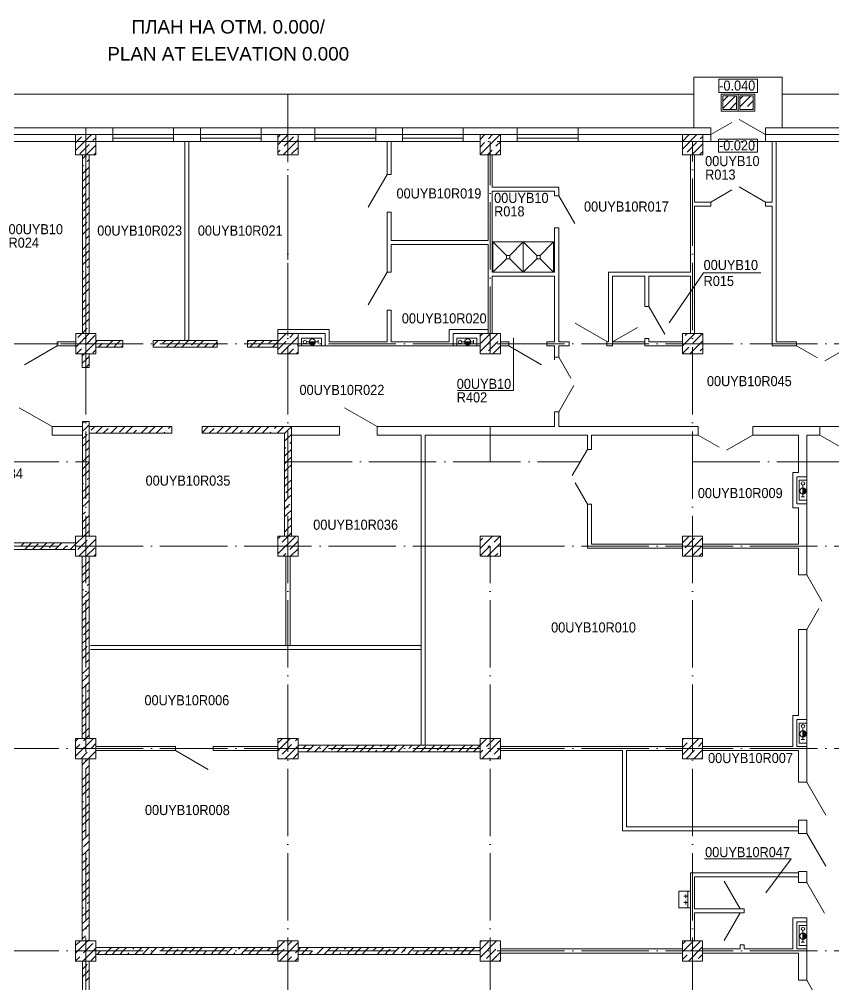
# Model space of a CAD drawing. Header units: millimetres. Extents: x 2259 to 76961, y 1004 to 49531.
# Drawn here: x 34089 to 58246, y 20102 to 48721 of the extents above; entities that cross this region are included whole.
import ezdxf
from ezdxf.enums import TextEntityAlignment as Align

# ---------------------------------------------------------------- set-up
doc = ezdxf.new("R2010")
doc.units = ezdxf.units.MM
doc.linetypes.add('OSEV', pattern=[25, 20, -2.5, 0, -2.5])
doc.layers.add('Подложки', color=252, linetype='Continuous', lineweight=5)
doc.styles.add('Arial 3', font='arial.ttf', dxfattribs={"height": 3})
doc.styles.add('ROOPPUR', font='arial.ttf', dxfattribs={"width": 0.7})

# ---------------------------------------------------------------- blocks, each defined once
blk = doc.blocks.new('ПЛАН НА ОТМ. 0.000')
at = {"layer": 'Подложки', "color": 253, "linetype": 'Continuous', "lineweight": 5}
for p, q in [((420.4, 379), (446.6, 379)), ((420.4, 364), (420.4, 379)), ((439.306, 378.397), (427.796, 378.397)), ((427.796, 378.397), (427.796, 374.504)), ((439.306, 374.504), (439.306, 378.397)), ((446.6, 379), (446.6, 364)), ((105.971, 373.971), (420.4, 373.971)), ((300, 353.873), (300, 373.971)), ((427.796, 374.504), (439.306, 374.504)), ((428.5, 374), (428.5, 369)), ((438.5, 374), (428.5, 374)), ((429, 369.715), (432.785, 373.5)), ((429, 371.96), (430.54, 373.5)), ((429, 373.5), (429, 369.5)), ((433, 373.5), (429, 373.5)), ((433, 369.5), (433, 373.5)), ((433.5, 369), (433.5, 374)), ((434, 370.225), (437.275, 373.5)), ((434, 373.5), (434, 369.5)), ((438, 373.5), (434, 373.5)), ((434.096, 372.565), (435.03, 373.5)), ((438, 369.5), (438, 373.5)), ((438.5, 369), (438.5, 374)), ((478.9, 374), (446.6, 374)), ((429, 369.5), (433, 369.5)), ((431.03, 369.5), (432.973, 371.443)), ((434, 369.5), (438, 369.5)), ((435.78, 369.759), (435.78, 369.759)), ((436.341, 370.32), (438, 371.979)), ((437.766, 369.5), (438, 369.734)), ((428.5, 369), (438.5, 369)), ((441.6, 362), (433.806, 366.5)), ((96, 364), (248, 364)), ((240, 287.523), (240, 364)), ((248, 364), (266, 364)), ((248, 360), (248, 364)), ((266, 364), (274, 364)), ((266, 360), (266, 364)), ((274, 364), (292, 364)), ((274, 360), (274, 364)), ((292, 364), (308, 364)), ((292, 360), (292, 364)), ((308, 364), (326.05, 364)), ((308, 360), (308, 364)), ((326.05, 364), (334, 364)), ((326.05, 360), (326.05, 364)), ((334, 364), (352, 364)), ((334, 360), (334, 364)), ((352, 364), (368, 364)), ((352, 360), (352, 364)), ((368, 364), (386.05, 364)), ((368, 360), (368, 364)), ((386.05, 364), (425.4, 364)), ((386.05, 360), (386.05, 364)), ((431.635, 365.6), (425.4, 362)), ((425.4, 360), (425.4, 364)), ((441.6, 360), (441.6, 364)), ((441.6, 364), (486, 364)), ((94, 362), (248, 362)), ((243.003, 362), (237.003, 362)), ((237.003, 362), (237.003, 356)), ((237.003, 361.813), (237.19, 362)), ((237.003, 357.323), (241.68, 362)), ((237.003, 359.568), (238.775, 361.34)), ((239.336, 361.901), (239.336, 361.901)), ((242.143, 360.217), (243.003, 361.078)), ((243.003, 356), (243.003, 362)), ((248, 362), (266, 362)), ((248, 361), (266, 361)), ((266, 362), (274, 362)), ((274, 362), (292, 362)), ((274, 361), (292, 361)), ((292, 362), (308, 362)), ((303.003, 362), (297.003, 362)), ((297.003, 362), (297.003, 356)), ((297.003, 358.951), (300.052, 362)), ((297.003, 361.196), (297.807, 362)), ((298.831, 358.534), (301.637, 361.34)), ((302.198, 361.901), (302.198, 361.901)), ((303.003, 356), (303.003, 362)), ((308, 362), (326.05, 362)), ((308, 361), (326.05, 361)), ((326.05, 362), (334, 362)), ((334, 362), (352, 362)), ((334, 361), (352, 361)), ((352, 362), (368, 362)), ((363.003, 362), (357.003, 362)), ((357.003, 362), (357.003, 356)), ((357.003, 360.58), (358.424, 362)), ((357.003, 356.09), (362.914, 362)), ((359.447, 360.779), (360.669, 362)), ((363.003, 356), (363.003, 362)), ((368, 362), (386.05, 362)), ((368, 361), (386.05, 361)), ((386.05, 362), (425.4, 362)), ((423.003, 362), (417.003, 362)), ((417.003, 362), (417.003, 356)), ((417.003, 357.718), (421.285, 362)), ((417.003, 359.963), (418.942, 361.901)), ((422.309, 360.779), (423.003, 361.473)), ((423.003, 356), (423.003, 362)), ((439.255, 360.667), (427.745, 360.667)), ((427.745, 360.667), (427.745, 356.774)), ((439.255, 356.774), (439.255, 360.667)), ((441.6, 362), (486, 362)), ((210.094, 360), (237.003, 360)), ((238.214, 356.289), (241.02, 359.095)), ((240.17, 356), (243.003, 358.833)), ((241.581, 359.656), (241.581, 359.656)), ((243.003, 360), (248, 360)), ((248, 360), (266, 360)), ((266, 360), (274, 360)), ((269.4, 301), (269.4, 360)), ((270.6, 301), (270.6, 360)), ((274, 360), (292, 360)), ((292, 360), (297.003, 360)), ((292, 360), (297.003, 360)), ((298.269, 357.972), (298.269, 357.972)), ((298.542, 356), (303.003, 360.461)), ((301.076, 356.289), (303.003, 358.216)), ((303.003, 360), (308, 360)), ((303.003, 360), (308, 360)), ((308, 360), (326.05, 360)), ((326.05, 360), (334, 360)), ((329.4, 350.2), (329.4, 360)), ((330.6, 350.2), (330.6, 360)), ((334, 360), (352, 360)), ((352, 360), (357.003, 360)), ((357.003, 358.335), (358.325, 359.656)), ((358.886, 360.217), (358.886, 360.217)), ((361.131, 357.972), (361.131, 357.972)), ((361.692, 358.534), (363.003, 359.844)), ((363.003, 360), (368, 360)), ((368, 360), (386.05, 360)), ((386.05, 360), (417.003, 360)), ((400, 360), (394, 360)), ((418.38, 356.85), (421.187, 359.656)), ((419.775, 356), (423.003, 359.228)), ((421.748, 360.217), (421.748, 360.217)), ((425.4, 360), (423.003, 360)), ((477.003, 360), (441.6, 360)), ((443.6, 342), (443.6, 360)), ((444.8, 300.6), (444.8, 360)), ((237.003, 356), (243.003, 356)), ((239, 303), (239, 356)), ((239, 354.83), (240, 355.83)), ((240, 355.83), (240.17, 356)), ((241, 303), (241, 356)), ((242.415, 356), (243.003, 356.588)), ((297.003, 356.706), (297.708, 357.411)), ((297.003, 356), (303.003, 356)), ((357.003, 356), (363.003, 356)), ((359.159, 356), (360.57, 357.411)), ((359.4, 330.6), (359.4, 356)), ((360.6, 346.4), (360.6, 356)), ((361.404, 356), (363.003, 357.599)), ((417.003, 356), (423.003, 356)), ((417.819, 356.289), (417.819, 356.289)), ((419.4, 321.2), (419.4, 356)), ((420.6, 342), (420.6, 356)), ((422.021, 356), (423.003, 356.983)), ((427.745, 356.774), (439.255, 356.774)), ((239, 352.585), (239.336, 352.921)), ((239.898, 353.482), (239.898, 353.482)), ((240, 351.34), (241, 352.34)), ((240.459, 354.044), (241, 354.585)), ((239, 350.34), (240, 351.34)), ((240, 349.094), (241, 350.094)), ((300, 324.873), (300, 349.995)), ((329.4, 350.2), (323.8, 340.501)), ((330.6, 350.2), (329.4, 350.2)), ((239, 348.094), (240, 349.094)), ((239, 345.849), (240, 346.849)), ((240, 346.849), (241, 347.849)), ((380.3, 346.4), (360.6, 346.4)), ((380.3, 343.9), (380.3, 346.4)), ((441.6, 342), (433.806, 346.5)), ((239, 343.604), (239.898, 344.502)), ((240.459, 345.063), (240.459, 345.063)), ((360.6, 321.2), (360.6, 345.2)), ((379.1, 345.2), (360.6, 345.2)), ((379.1, 343.9), (379.1, 345.2)), ((379.1, 343.9), (380.3, 343.9)), ((380.3, 343.9), (385.05, 335.673)), ((431.635, 345.6), (425.4, 342)), ((239, 341.359), (240, 342.359)), ((240, 342.359), (241, 343.359)), ((240, 340.114), (241, 341.114)), ((425.4, 342), (420.6, 342)), ((420.6, 303), (420.6, 340.8)), ((425.4, 340.8), (420.6, 340.8)), ((425.4, 340.8), (425.4, 342)), ((443.6, 342), (441.6, 342)), ((441.6, 340.8), (441.6, 342)), ((443.6, 340.8), (441.6, 340.8)), ((443.6, 299.4), (443.6, 340.8)), ((239, 336.869), (240, 337.869)), ((239.336, 339.451), (240, 340.114)), ((240, 337.869), (241, 338.869)), ((329.4, 321.2), (329.4, 339)), ((330.6, 339), (329.4, 339)), ((330.6, 330.6), (330.6, 339)), ((239, 334.624), (240, 335.624)), ((240, 335.624), (240.459, 336.083)), ((239, 332.379), (240, 333.379)), ((240, 333.379), (241, 334.379)), ((240, 331.134), (241, 332.134)), ((379.1, 321.2), (379.1, 334.4)), ((379.1, 334.4), (380.3, 334.4)), ((380.3, 300.6), (380.3, 334.4)), ((239.336, 330.47), (239.336, 330.47)), ((239.898, 331.032), (240, 331.134)), ((240, 328.889), (241, 329.889)), ((330.6, 330.6), (359.4, 330.6)), ((330.6, 321.2), (330.6, 329.4)), ((330.6, 329.4), (359.4, 329.4)), ((359.4, 303), (359.4, 329.4)), ((360.8, 321.2), (360.8, 330.2)), ((364.8, 326.2), (360.8, 330.2)), ((360.8, 330.2), (378.8, 330.2)), ((360.8, 321.2), (360.8, 330.2)), ((365.8, 326.2), (369.8, 330.2)), ((369.8, 321.2), (369.8, 330.2)), ((369.8, 330.2), (373.8, 326.2)), ((378.8, 330.2), (374.8, 326.2)), ((378.8, 321.2), (378.8, 330.2)), ((378.8, 321.2), (378.8, 330.2)), ((239, 327.889), (240, 328.889)), ((239, 325.644), (240, 326.644)), ((240, 326.644), (241, 327.644)), ((239, 323.399), (240, 324.399)), ((240, 324.399), (241, 325.399)), ((360.8, 321.2), (364.8, 325.2)), ((364.8, 326.2), (365.8, 326.2)), ((364.8, 325.2), (364.8, 326.2)), ((365.8, 325.2), (364.8, 325.2)), ((365.8, 326.2), (365.8, 325.2)), ((369.8, 321.2), (365.8, 325.2)), ((373.8, 325.2), (369.8, 321.2)), ((373.8, 326.2), (374.8, 326.2)), ((373.8, 325.2), (373.8, 326.2)), ((374.8, 325.2), (373.8, 325.2)), ((374.8, 326.2), (374.8, 325.2)), ((374.8, 325.2), (378.8, 321.2)), ((239, 321.154), (239.336, 321.49)), ((239.898, 322.051), (239.898, 322.051)), ((240, 319.909), (241, 320.909)), ((240.459, 322.613), (241, 323.154)), ((300, 313.25), (300, 320.995)), ((329.4, 321.2), (323.8, 311.501)), ((330.6, 321.2), (329.4, 321.2)), ((360.6, 321.2), (379.1, 321.2)), ((395.1, 300.6), (395.1, 321.2)), ((395.1, 321.2), (419.4, 321.2)), ((413.114, 306.188), (423.281, 321.03)), ((423.281, 321.03), (440.253, 321.03)), ((239, 318.909), (240, 319.909)), ((240, 317.664), (241, 318.664)), ((360.6, 303), (360.6, 320)), ((360.6, 320), (379.1, 320)), ((379.1, 300.6), (379.1, 320)), ((396.3, 299.4), (396.3, 320)), ((396.3, 320), (405.8, 320)), ((405.8, 311.1), (405.8, 320)), ((405.8, 314.14), (405.8, 319)), ((405.8, 314.14), (405.8, 319)), ((407, 311.1), (407, 320)), ((407, 320), (419.4, 320)), ((419.4, 303), (419.4, 320)), ((419.4, 313.372), (419.4, 317.767)), ((239, 316.664), (240, 317.664)), ((239, 314.419), (240, 315.419)), ((240, 315.419), (241, 316.419)), ((239, 312.173), (239.898, 313.071)), ((240.459, 313.632), (240.459, 313.632)), ((239, 309.928), (240, 310.928)), ((240, 310.928), (241, 311.928)), ((240, 308.683), (241, 309.683)), ((329.4, 300.6), (329.4, 310)), ((330.6, 310), (329.4, 310)), ((330.6, 300.6), (330.6, 310)), ((405.8, 311.1), (407, 311.1)), ((407, 311.1), (411.75, 302.873)), ((239, 305.438), (240, 306.438)), ((239.336, 308.02), (240, 308.683)), ((240, 306.438), (241, 307.438)), ((239, 303.193), (240, 304.193)), ((240, 304.193), (240.459, 304.652)), ((296.992, 304.2), (312.192, 304.2)), ((296.992, 303), (296.992, 304.2)), ((300, 303.7), (300, 302.5)), ((312.192, 304.2), (312.192, 300.6)), ((347.837, 304.2), (347.837, 300.6)), ((359.4, 304.2), (347.837, 304.2)), ((394.749, 300.6), (385.223, 306.1)), ((403.661, 304.85), (396.3, 300.6)), ((231.5, 300.6), (237.021, 300.6)), ((231.5, 300.6), (231.5, 299.4)), ((243.021, 303), (237.021, 303)), ((237.021, 303), (237.021, 297)), ((237.021, 298.969), (241.052, 303)), ((237.091, 301.285), (237.091, 301.285)), ((237.653, 301.846), (238.807, 303)), ((239.898, 299.601), (242.704, 302.407)), ((243.021, 297), (243.021, 303)), ((243.021, 301), (251, 301)), ((243.021, 300.479), (243.542, 301)), ((245.51, 300.723), (245.51, 300.723)), ((247.032, 300), (248.032, 301)), ((249.277, 300), (250.277, 301)), ((251, 301), (251, 299)), ((260, 301), (279, 301)), ((260, 301), (260, 299)), ((260.503, 300), (261.503, 301)), ((262.91, 300.162), (263.748, 301)), ((264.993, 300), (265.993, 301)), ((267.238, 300), (267.961, 300.723)), ((269.483, 300), (270.483, 301)), ((271.728, 300), (272.728, 301)), ((273.973, 300), (274.973, 301)), ((276.941, 300.723), (276.941, 300.723)), ((278.463, 300), (279, 300.537)), ((279, 301), (279, 299)), ((288, 301), (296.992, 301)), ((288, 301), (288, 299)), ((288, 300.557), (288.443, 301)), ((289.688, 300), (290.688, 301)), ((291.933, 300), (292.933, 301)), ((294.341, 300.162), (295.178, 301)), ((296.424, 300), (296.992, 300.569)), ((310.992, 303), (296.992, 303)), ((302.992, 303), (296.992, 303)), ((296.992, 303), (296.992, 297)), ((296.992, 300.569), (299.424, 303)), ((296.992, 302.814), (297.147, 302.968)), ((296.992, 298.324), (299.392, 300.723)), ((297.914, 297), (302.992, 302.078)), ((299.953, 301.285), (299.953, 301.285)), ((300.514, 301.846), (301.669, 303)), ((302.989, 302.5), (302.989, 299.4)), ((302.992, 297), (302.992, 303)), ((304.042, 299.4), (304.042, 301.7)), ((304.042, 301.7), (309.942, 301.7)), ((305.488, 300.55), (308.942, 300.55)), ((308.942, 300.05), (308.942, 301.05)), ((309.942, 301.7), (309.942, 299.4)), ((310.992, 299.4), (310.992, 303)), ((310.992, 303), (310.992, 299.4)), ((312.192, 300.6), (329.4, 300.6)), ((330.6, 300.6), (347.837, 300.6)), ((357.04, 303), (349.037, 303)), ((349.037, 303), (349.037, 299.4)), ((350.09, 299.4), (350.09, 301.7)), ((350.09, 301.7), (355.99, 301.7)), ((351.536, 300.55), (354.99, 300.55)), ((354.99, 300.05), (354.99, 301.05)), ((355.99, 301.7), (355.99, 299.4)), ((363.04, 303), (357.04, 303)), ((357.04, 303), (357.04, 297)), ((357.04, 302.245), (357.795, 303)), ((357.04, 297.755), (362.285, 303)), ((357.202, 300.162), (360.009, 302.968)), ((359.447, 297.917), (362.254, 300.723)), ((362.815, 301.285), (362.815, 301.285)), ((363.04, 297), (363.04, 303)), ((363.04, 300.6), (365.6, 300.6)), ((365.54, 300.6), (365.54, 299.4)), ((366.878, 286.186), (366.878, 301.806)), ((376.74, 300.6), (376.74, 299.4)), ((376.8, 300.6), (379.1, 300.6)), ((380.3, 300.6), (383.4, 300.6)), ((383.4, 300.6), (383.4, 299.4)), ((394.6, 300.6), (395.1, 300.6)), ((394.6, 300.6), (394.6, 299.4)), ((405.8, 300.6), (396.3, 300.6)), ((396.3, 300.6), (396.3, 299.4)), ((405.8, 299.4), (405.8, 301.6)), ((405.8, 301.6), (407, 301.6)), ((407, 300.6), (407, 301.6)), ((407, 300.6), (417.003, 300.6)), ((423.003, 303), (417.003, 303)), ((417.003, 303), (417.003, 297)), ((417.003, 299.346), (420.657, 303)), ((417.258, 301.846), (417.258, 301.846)), ((417.819, 302.407), (418.412, 303)), ((419.147, 297), (423.003, 300.856)), ((420.064, 300.162), (422.87, 302.968)), ((423.003, 297), (423.003, 303)), ((444.8, 300.6), (450.82, 300.6)), ((450.82, 299.4), (450.82, 300.6)), ((231.5, 299.4), (221.801, 293.8)), ((231.5, 299.4), (237.021, 299.4)), ((240, 300), (232.5, 300)), ((237.297, 297), (238.775, 298.478)), ((239.336, 299.039), (239.336, 299.039)), ((239.542, 297), (243.021, 300.479)), ((242.143, 297.356), (243.021, 298.234)), ((243.021, 299), (251, 299)), ((243.788, 299.001), (244.787, 300)), ((244.787, 300), (244.949, 300.162)), ((246.033, 299.001), (247.032, 300)), ((248.317, 299.039), (249.277, 300)), ((250.524, 299.001), (251, 299.478)), ((260, 299.497), (260.503, 300)), ((260, 299), (279, 299)), ((261.749, 299.001), (261.787, 299.039)), ((262.348, 299.601), (262.348, 299.601)), ((263.994, 299.001), (264.993, 300)), ((266.239, 299.001), (267.238, 300)), ((268.484, 299.001), (269.483, 300)), ((270.767, 299.039), (270.767, 299.039)), ((271.329, 299.601), (271.728, 300)), ((272.974, 299.001), (273.973, 300)), ((275.219, 299.001), (276.218, 300)), ((276.218, 300), (276.38, 300.162)), ((277.464, 299.001), (278.463, 300)), ((288, 299), (296.992, 299)), ((288.69, 299.001), (289.688, 300)), ((290.935, 299.001), (291.933, 300)), ((293.18, 299.001), (293.218, 299.039)), ((293.779, 299.601), (293.779, 299.601)), ((295.425, 299.001), (296.424, 300)), ((300.159, 297), (301.637, 298.478)), ((302.198, 299.039), (302.198, 299.039)), ((302.759, 299.601), (302.992, 299.833)), ((304.042, 299.4), (302.992, 299.4)), ((309.942, 299.4), (304.042, 299.4)), ((310.992, 299.4), (309.942, 299.4)), ((310.992, 299.4), (349.037, 299.4)), ((350.09, 299.4), (349.04, 299.4)), ((355.99, 299.4), (350.09, 299.4)), ((357.04, 299.4), (355.99, 299.4)), ((360.775, 297), (363.04, 299.265)), ((363.04, 299.4), (365.6, 299.4)), ((375.241, 293.806), (365.552, 299.4)), ((376.8, 299.4), (379.1, 299.4)), ((379.1, 295.2), (379.1, 299.4)), ((379.1, 299.4), (379.1, 296)), ((380.3, 299.4), (383.4, 299.4)), ((380.3, 296), (380.3, 299.4)), ((394.6, 299.4), (396.3, 299.4)), ((405.8, 299.4), (417.003, 299.4)), ((417.003, 297.101), (418.942, 299.039)), ((419.503, 299.601), (419.503, 299.601)), ((422.309, 297.917), (423.003, 298.611)), ((443.6, 299.4), (450.82, 299.4)), ((457.055, 295.8), (450.82, 299.4)), ((467.02, 299.4), (459.225, 294.9)), ((237.021, 297), (243.021, 297)), ((238.994, 293), (238.994, 297)), ((238.994, 296.452), (239.542, 297)), ((238.994, 294.207), (239.994, 295.207)), ((239.994, 295.207), (240.994, 296.207)), ((240.994, 293), (240.994, 297)), ((296.992, 297), (302.992, 297)), ((302.404, 297), (302.992, 297.588)), ((357.04, 297), (363.04, 297)), ((358.886, 297.356), (358.886, 297.356)), ((363.021, 297), (363.04, 297.02)), ((379.1, 296), (380.3, 296)), ((383.9, 289.765), (380.3, 296)), ((417.003, 297), (423.003, 297)), ((421.748, 297.356), (421.748, 297.356)), ((238.994, 293), (240.994, 293)), ((240.032, 293), (240.994, 293.962)), ((350.324, 286.186), (366.878, 286.186)), ((380.3, 279.8), (384.8, 287.594)), ((230, 275.45), (220.301, 281.05)), ((326.5, 275.45), (316.801, 281.05)), ((379.1, 275.45), (379.1, 279.8)), ((379.1, 279.8), (380.3, 279.8)), ((379.1, 279.8), (379.1, 275.45)), ((380.3, 275.45), (380.3, 279.8)), ((230, 275.45), (239, 275.45)), ((230, 275.45), (230, 272.95)), ((238.994, 274.001), (239.994, 275.001)), ((239, 243), (239, 277)), ((239, 277), (241, 277)), ((239.336, 276.589), (239.748, 277)), ((239.994, 275.001), (240.994, 276.001)), ((240.994, 275.45), (265.499, 275.45)), ((241, 243), (241, 277)), ((241.581, 274.344), (242.688, 275.45)), ((242.952, 273.47), (244.933, 275.45)), ((245.197, 273.47), (246.633, 274.905)), ((247.442, 273.47), (249.423, 275.45)), ((250, 273.783), (251.668, 275.45)), ((251.933, 273.47), (253.913, 275.45)), ((255.613, 274.905), (255.613, 274.905)), ((256.423, 273.47), (258.403, 275.45)), ((258.668, 273.47), (260.648, 275.45)), ((260.913, 273.47), (262.893, 275.45)), ((264.593, 274.905), (265.138, 275.45)), ((265.499, 273.468), (265.499, 275.45)), ((274.499, 275.45), (274.499, 273.47)), ((274.499, 275.45), (300.994, 275.45)), ((274.499, 273.586), (276.364, 275.45)), ((276.628, 273.47), (278.064, 274.905)), ((278.873, 273.47), (280.854, 275.45)), ((281.431, 273.783), (283.099, 275.45)), ((283.363, 273.47), (285.344, 275.45)), ((287.044, 274.905), (287.044, 274.905)), ((287.854, 273.47), (289.834, 275.45)), ((290.099, 273.47), (292.079, 275.45)), ((292.344, 273.47), (294.324, 275.45)), ((296.024, 274.905), (296.569, 275.45)), ((296.834, 273.47), (298.814, 275.45)), ((300, 274.391), (300.994, 275.385)), ((300.994, 275.45), (315.3, 275.45)), ((300.994, 243), (300.994, 275.45)), ((315.3, 272.95), (315.3, 275.45)), ((326.5, 275.45), (379.1, 275.45)), ((326.5, 272.95), (326.5, 275.45)), ((380.3, 275.45), (421.7, 275.45)), ((421.7, 272.95), (421.7, 275.45)), ((437.9, 275.45), (479, 275.45)), ((437.9, 272.95), (437.9, 275.45)), ((457.8, 272.95), (457.8, 275.45)), ((230, 272.95), (239, 272.95)), ((238.994, 271.756), (239.994, 272.756)), ((239.994, 272.756), (240.459, 273.221)), ((240.994, 273.47), (265.499, 273.47)), ((241.02, 273.783), (241.02, 273.783)), ((254.178, 273.47), (255.052, 274.344)), ((263.158, 273.47), (263.471, 273.783)), ((264.032, 274.344), (264.032, 274.344)), ((265.403, 273.47), (265.499, 273.566)), ((274.499, 273.47), (298.994, 273.47)), ((285.609, 273.47), (286.483, 274.344)), ((294.589, 273.47), (294.902, 273.783)), ((295.463, 274.344), (295.463, 274.344)), ((298.994, 273.385), (300, 274.391)), ((298.994, 243), (298.994, 273.47)), ((298.994, 271.14), (300, 272.146)), ((300, 272.146), (300.994, 273.14)), ((300.994, 272.95), (315.3, 272.95)), ((326.5, 272.95), (339.5, 272.95)), ((339.5, 181), (339.5, 272.95)), ((340.7, 272.95), (388.8, 272.95)), ((340.7, 181), (340.7, 272.95)), ((388.8, 268.7), (388.8, 272.95)), ((390, 272.95), (421.7, 272.95)), ((390, 268.7), (390, 272.95)), ((421.7, 272.95), (427.935, 269.35)), ((437.9, 272.95), (430.106, 268.45)), ((437.9, 272.95), (451.4, 272.95)), ((451.4, 261.85), (451.4, 272.95)), ((453.9, 260.6), (453.9, 272.95)), ((453.9, 272.95), (457.8, 272.95)), ((457.8, 272.95), (465.594, 268.45)), ((238.994, 269.511), (239.994, 270.511)), ((239.994, 270.511), (240.994, 271.511)), ((239.994, 268.266), (240.994, 269.266)), ((298.994, 268.895), (299.392, 269.292)), ((299.953, 269.854), (299.953, 269.854)), ((300.514, 270.415), (300.994, 270.895)), ((239.336, 267.609), (239.336, 267.609)), ((239.898, 268.17), (239.994, 268.266)), ((239.994, 266.021), (240.994, 267.021)), ((298.994, 266.65), (300, 267.655)), ((300, 267.655), (300.994, 268.65)), ((300, 265.41), (300.994, 266.405)), ((388.8, 268.7), (384.3, 260.906)), ((390, 268.7), (388.8, 268.7)), ((238.994, 265.021), (239.994, 266.021)), ((238.994, 262.776), (239.994, 263.776)), ((239.994, 263.776), (240.994, 264.776)), ((298.994, 264.405), (300, 265.41)), ((300, 263.165), (300.994, 264.159)), ((238.994, 260.531), (239.994, 261.531)), ((239.994, 261.531), (240.994, 262.531)), ((298.994, 262.159), (300, 263.165)), ((298.994, 259.914), (299.953, 260.873)), ((300.514, 261.435), (300.514, 261.435)), ((449.7, 261.8), (451.4, 261.8)), ((449.7, 251.4), (449.7, 261.8)), ((450.9, 252.6), (450.9, 260.6)), ((450.9, 260.6), (453.9, 260.6)), ((453.9, 259.55), (453.9, 260.6)), ((238.994, 258.286), (239.336, 258.628)), ((239.898, 259.19), (239.898, 259.19)), ((239.994, 257.041), (240.994, 258.041)), ((240.459, 259.751), (240.994, 260.286)), ((298.994, 257.669), (300, 258.675)), ((300, 258.675), (300.994, 259.669)), ((385.2, 258.735), (388.8, 252.5)), ((453.9, 259.55), (451.6, 259.55)), ((451.6, 259.55), (451.6, 253.65)), ((452.75, 258.104), (452.75, 254.65)), ((453.9, 253.65), (453.9, 259.55)), ((238.994, 256.041), (239.994, 257.041)), ((238.994, 253.796), (239.994, 254.796)), ((239.994, 254.796), (240.994, 255.796)), ((299.392, 255.822), (300, 256.43)), ((300, 256.43), (300.994, 257.424)), ((300, 254.185), (300.994, 255.179)), ((238.994, 251.551), (239.994, 252.551)), ((239.994, 252.551), (240.994, 253.551)), ((298.994, 253.179), (300, 254.185)), ((298.994, 250.934), (300, 251.94)), ((300, 251.94), (300.514, 252.454)), ((388.8, 239.4), (388.8, 252.5)), ((390, 252.5), (388.8, 252.5)), ((390.003, 240.6), (390.003, 252.5)), ((453.9, 252.6), (450.9, 252.6)), ((451.6, 253.65), (453.9, 253.65)), ((453.25, 254.65), (452.25, 254.65)), ((453.9, 252.6), (453.9, 253.65)), ((453.9, 240.6), (453.9, 252.6)), ((238.994, 249.306), (239.898, 250.209)), ((239.994, 248.061), (240.994, 249.061)), ((240.459, 250.771), (240.459, 250.771)), ((298.994, 248.689), (300, 249.695)), ((300, 249.695), (300.994, 250.689)), ((449.7, 251.4), (451.4, 251.4)), ((451.4, 240.6), (451.4, 251.4)), ((238.994, 247.061), (239.994, 248.061)), ((239.994, 245.816), (240.994, 246.816)), ((299.392, 246.842), (299.392, 246.842)), ((299.953, 247.403), (300, 247.45)), ((300, 247.45), (300.994, 248.444)), ((300, 245.205), (300.994, 246.199)), ((239.336, 245.158), (239.994, 245.816)), ((239.424, 243), (239.994, 243.571)), ((239.994, 243.571), (240.994, 244.571)), ((298.994, 244.199), (300, 245.205)), ((300.04, 243), (300.994, 243.954)), ((183, 241), (237, 241)), ((220.815, 240.107), (221.708, 241)), ((222.953, 240), (223.953, 241)), ((225.198, 240), (225.866, 240.668)), ((227.443, 240), (228.443, 241)), ((229.688, 240), (230.688, 241)), ((231.933, 240), (232.933, 241)), ((234.846, 240.668), (234.846, 240.668)), ((236.424, 240), (237, 240.576)), ((243, 243), (237, 243)), ((237, 243), (237, 237)), ((237, 240.576), (239.424, 243)), ((237, 242.822), (237.178, 243)), ((237.653, 238.984), (240.459, 241.79)), ((237.914, 237), (243, 242.086)), ((241.02, 242.352), (241.02, 242.352)), ((241.581, 242.913), (241.669, 243)), ((243, 237), (243, 243)), ((303, 243), (297, 243)), ((297, 243), (297, 237)), ((297, 242.205), (297.795, 243)), ((297, 237.715), (302.285, 243)), ((297.708, 240.668), (297.708, 240.668)), ((298.269, 241.229), (300.04, 243)), ((300.514, 238.984), (303, 241.47)), ((303, 237), (303, 243)), ((363, 243), (357, 243)), ((357, 243), (357, 237)), ((357, 239.343), (360.657, 243)), ((357, 241.588), (357.764, 242.352)), ((358.325, 242.913), (358.325, 242.913)), ((359.147, 237), (363, 240.853)), ((360.57, 240.668), (360.57, 240.668)), ((361.131, 241.229), (362.902, 243)), ((363, 237), (363, 243)), ((390, 240.6), (417, 240.6)), ((423, 243), (417, 243)), ((417, 243), (417, 237)), ((417, 240.971), (419.029, 243)), ((417.519, 237), (423, 242.481)), ((417.819, 239.545), (420.625, 242.352)), ((421.187, 242.913), (421.187, 242.913)), ((423, 237), (423, 243)), ((423, 240.6), (450.9, 240.6)), ((450.9, 240.6), (451.4, 240.6)), ((453.9, 231.5), (453.9, 240.6)), ((183, 239), (237, 239)), ((221.953, 239), (222.953, 240)), ((224.198, 239), (225.198, 240)), ((226.443, 239), (227.443, 240)), ((229.234, 239.545), (229.688, 240)), ((230.933, 239), (231.933, 240)), ((233.178, 239), (234.178, 240)), ((234.178, 240), (234.285, 240.107)), ((235.424, 239), (236.424, 240)), ((237.091, 238.423), (237.091, 238.423)), ((240.159, 237), (242.704, 239.545)), ((242.404, 237), (243, 237.596)), ((297, 239.96), (297.147, 240.107)), ((298.53, 237), (299.392, 237.861)), ((299.953, 238.423), (299.953, 238.423)), ((300.775, 237), (303, 239.225)), ((339.5, 240), (339.5, 220)), ((357.202, 237.3), (360.009, 240.107)), ((361.392, 237), (362.254, 237.861)), ((362.815, 238.423), (362.815, 238.423)), ((388.8, 239.4), (417, 239.4)), ((417.258, 238.984), (417.258, 238.984)), ((420.064, 237.3), (422.87, 240.107)), ((422.009, 237), (423, 237.991)), ((423, 239.4), (451.4, 239.4)), ((451.4, 231.5), (451.4, 239.4)), ((237, 237), (243, 237)), ((238.994, 183), (238.994, 237)), ((239.336, 236.178), (239.336, 236.178)), ((239.898, 236.739), (240, 236.841)), ((240, 236.841), (240.159, 237)), ((240, 234.596), (240.994, 235.59)), ((240.994, 183), (240.994, 237)), ((297, 237), (303, 237)), ((299.4, 210.6), (299.4, 236.934)), ((300.6, 210.6), (300.6, 236.934)), ((357, 237), (363, 237)), ((417, 237), (423, 237)), ((238.994, 233.59), (240, 234.596)), ((238.994, 231.345), (240, 232.351)), ((240, 232.351), (240.994, 233.345)), ((238.994, 229.1), (240, 230.106)), ((240, 230.106), (240.994, 231.1)), ((453.9, 231.5), (451.4, 231.5)), ((453.9, 231.5), (451.4, 231.5)), ((453.9, 231.5), (458.4, 223.706)), ((238.994, 226.855), (239.336, 227.197)), ((239.898, 227.759), (239.898, 227.759)), ((240, 225.616), (240.994, 226.61)), ((240.459, 228.32), (240.994, 228.855)), ((238.994, 224.61), (240, 225.616)), ((238.994, 222.365), (240, 223.371)), ((240, 223.371), (240.994, 224.365)), ((238.994, 220.12), (240, 221.126)), ((240, 221.126), (240.994, 222.12)), ((457.5, 221.535), (453.9, 215.3)), ((238.994, 217.875), (239.898, 218.778)), ((240, 216.636), (240.994, 217.63)), ((240.459, 219.34), (240.459, 219.34)), ((238.994, 215.63), (240, 216.636)), ((240, 214.391), (240.994, 215.385)), ((453.9, 215.3), (451.4, 215.3)), ((451.4, 189.8), (451.4, 215.3)), ((453.9, 215.3), (451.4, 215.3)), ((453.9, 188.6), (453.9, 215.3)), ((238.994, 211.14), (240, 212.146)), ((239.336, 213.727), (240, 214.391)), ((240, 212.146), (240.994, 213.14)), ((238.994, 208.895), (240, 209.9)), ((240, 209.9), (240.459, 210.359)), ((241.375, 210.6), (339.5, 210.6)), ((241.375, 209.4), (339.5, 209.4)), ((238.994, 206.65), (240, 207.655)), ((240, 207.655), (240.994, 208.65)), ((240, 205.41), (240.994, 206.405)), ((239.336, 204.747), (239.336, 204.747)), ((239.898, 205.308), (240, 205.41)), ((240, 203.165), (240.994, 204.159)), ((238.994, 202.159), (240, 203.165)), ((238.994, 199.914), (240, 200.92)), ((240, 200.92), (240.994, 201.914)), ((238.994, 197.669), (240, 198.675)), ((240, 198.675), (240.994, 199.669)), ((238.994, 195.424), (239.336, 195.767)), ((239.898, 196.328), (239.898, 196.328)), ((240, 194.185), (240.994, 195.179)), ((240.459, 196.889), (240.994, 197.424)), ((238.994, 193.179), (240, 194.185)), ((238.994, 190.934), (240, 191.94)), ((240, 191.94), (240.994, 192.934)), ((238.994, 188.689), (240, 189.695)), ((240, 189.695), (240.994, 190.689)), ((449.7, 189.8), (451.4, 189.8)), ((449.7, 180.6), (449.7, 189.8)), ((238.994, 186.444), (239.898, 187.348)), ((240, 185.205), (240.994, 186.199)), ((240.459, 187.909), (240.459, 187.909)), ((450.9, 188.6), (453.9, 188.6)), ((450.9, 180.6), (450.9, 188.6)), ((453.9, 187.55), (451.6, 187.55)), ((451.6, 187.55), (451.6, 181.65)), ((452.75, 186.104), (452.75, 182.65)), ((453.9, 187.55), (453.9, 188.6)), ((453.9, 181.65), (453.9, 187.55)), ((238.994, 184.199), (240, 185.205)), ((240.04, 183), (240.994, 183.954)), ((243, 183), (237, 183)), ((237, 183), (237, 177)), ((237, 182.205), (237.795, 183)), ((237, 177.715), (242.285, 183)), ((237, 179.96), (238.214, 181.174)), ((238.775, 181.735), (238.775, 181.735)), ((239.336, 182.296), (240.04, 183)), ((241.581, 180.051), (243, 181.47)), ((243, 177), (243, 183)), ((243, 180.6), (266.586, 180.6)), ((266.6, 180.6), (266.6, 179.4)), ((277.8, 180.6), (297, 180.6)), ((277.8, 180.6), (277.8, 179.4)), ((303, 183), (297, 183)), ((297, 183), (297, 177)), ((297, 179.343), (300.657, 183)), ((297, 181.588), (298.412, 183)), ((298.269, 178.367), (301.076, 181.174)), ((299.147, 177), (303, 180.853)), ((301.637, 181.735), (301.637, 181.735)), ((302.198, 182.296), (302.902, 183)), ((302.994, 181), (357, 181)), ((303, 177), (303, 183)), ((303, 180.853), (303.147, 181)), ((304.443, 180.051), (305.392, 181)), ((306.637, 180), (307.637, 181)), ((308.882, 180), (309.495, 180.612)), ((311.127, 180), (312.127, 181)), ((313.372, 180), (314.372, 181)), ((315.618, 180), (316.618, 181)), ((318.475, 180.612), (318.475, 180.612)), ((320.108, 180), (321.108, 181)), ((322.353, 180), (323.353, 181)), ((324.598, 180), (325.598, 181)), ((327.455, 180.612), (327.843, 181)), ((329.088, 180), (330.088, 181)), ((331.333, 180), (332.333, 181)), ((333.578, 180), (334.578, 181)), ((335.874, 180.051), (336.823, 181)), ((338.068, 180), (339.068, 181)), ((340.313, 180), (340.926, 180.612)), ((342.558, 180), (343.558, 181)), ((344.803, 180), (345.803, 181)), ((347.048, 180), (348.048, 181)), ((349.906, 180.612), (349.906, 180.612)), ((351.539, 180), (352.539, 181)), ((353.784, 180), (354.784, 181)), ((356.029, 180), (357, 180.971)), ((357, 180.971), (359.029, 183)), ((363, 183), (357, 183)), ((357, 183), (357, 177)), ((357.519, 177), (363, 182.481)), ((358.886, 180.612), (361.274, 183)), ((363, 177), (363, 183)), ((363, 180.6), (417, 180.6)), ((423, 183), (417, 183)), ((417, 183), (417, 177)), ((417, 182.6), (417.4, 183)), ((417, 178.11), (421.89, 183)), ((417, 180.355), (418.38, 181.735)), ((418.942, 182.296), (418.942, 182.296)), ((419.503, 182.857), (419.645, 183)), ((421.748, 180.612), (423, 181.864)), ((423, 177), (423, 183)), ((423, 180.6), (449.7, 180.6)), ((450.9, 180.6), (453.9, 180.6)), ((451.6, 181.65), (453.9, 181.65)), ((453.25, 182.65), (452.25, 182.65)), ((453.9, 180.6), (453.9, 181.65)), ((453.9, 170), (453.9, 180.6)), ((238.53, 177), (240.459, 178.929)), ((240.775, 177), (243, 179.225)), ((241.02, 179.49), (241.02, 179.49)), ((243, 179.4), (266.586, 179.4)), ((276.299, 173.8), (266.6, 179.4)), ((277.8, 179.4), (297, 179.4)), ((297.708, 177.806), (297.708, 177.806)), ((301.392, 177), (303, 178.608)), ((303, 179), (357, 179)), ((303.882, 179.49), (303.882, 179.49)), ((305.637, 179), (306.637, 180)), ((307.882, 179), (308.882, 180)), ((310.127, 179), (311.127, 180)), ((312.862, 179.49), (313.372, 180)), ((314.618, 179), (315.618, 180)), ((316.863, 179), (317.863, 180)), ((317.863, 180), (317.914, 180.051)), ((319.108, 179), (320.108, 180)), ((321.353, 179), (322.353, 180)), ((323.598, 179), (324.598, 180)), ((325.843, 179), (326.333, 179.49)), ((326.894, 180.051), (326.894, 180.051)), ((328.088, 179), (329.088, 180)), ((330.333, 179), (331.333, 180)), ((332.578, 179), (333.578, 180)), ((335.313, 179.49), (335.313, 179.49)), ((337.068, 179), (338.068, 180)), ((339.313, 179), (340.313, 180)), ((341.558, 179), (342.558, 180)), ((344.293, 179.49), (344.803, 180)), ((346.048, 179), (347.048, 180)), ((348.293, 179), (349.293, 180)), ((349.293, 180), (349.345, 180.051)), ((350.539, 179), (351.539, 180)), ((352.784, 179), (353.784, 180)), ((355.029, 179), (356.029, 180)), ((357, 178.726), (357.764, 179.49)), ((358.325, 180.051), (358.325, 180.051)), ((360.57, 177.806), (360.57, 177.806)), ((361.131, 178.367), (363, 180.236)), ((362.009, 177), (363, 177.991)), ((363, 179.4), (399.2, 179.4)), ((399.2, 155.6), (399.2, 179.4)), ((400.4, 179.4), (417, 179.4)), ((400.4, 156.8), (400.4, 179.4)), ((418.136, 177), (420.625, 179.49)), ((420.381, 177), (423, 179.619)), ((421.187, 180.051), (421.187, 180.051)), ((423, 179.4), (451.4, 179.4)), ((451.4, 170), (451.4, 179.4)), ((237, 177), (243, 177)), ((238.994, 123), (238.994, 177)), ((238.994, 175.219), (240, 176.225)), ((240, 176.225), (240.775, 177)), ((240, 173.979), (240.994, 174.974)), ((240.994, 123), (240.994, 177)), ((297, 177.098), (297.147, 177.245)), ((297, 177), (303, 177)), ((357, 177), (363, 177)), ((359.764, 177), (360.009, 177.245)), ((417, 177), (423, 177)), ((422.626, 177), (422.87, 177.245)), ((238.994, 170.729), (240, 171.734)), ((239.336, 173.316), (239.336, 173.316)), ((239.898, 173.877), (240, 173.979)), ((240, 171.734), (240.994, 172.729)), ((238.994, 168.483), (240, 169.489)), ((240, 169.489), (240.994, 170.483)), ((451.4, 170), (453.9, 170)), ((451.4, 170), (453.9, 170)), ((453.9, 170), (459.5, 160.301)), ((238.994, 166.238), (240, 167.244)), ((240, 167.244), (240.994, 168.238)), ((240.459, 165.458), (240.994, 165.993)), ((238.994, 163.993), (239.336, 164.336)), ((239.898, 164.897), (239.898, 164.897)), ((240, 162.754), (240.994, 163.748)), ((238.994, 161.748), (240, 162.754)), ((238.994, 159.503), (240, 160.509)), ((240, 160.509), (240.994, 161.503)), ((238.994, 157.258), (240, 158.264)), ((240, 158.264), (240.994, 159.258)), ((451.4, 154.8), (451.4, 158.8)), ((451.4, 158.8), (453.9, 158.8)), ((451.4, 158.8), (453.9, 158.8)), ((453.9, 154.8), (453.9, 158.8)), ((238.994, 155.013), (239.898, 155.917)), ((240, 153.774), (240.994, 154.768)), ((240.459, 156.478), (240.459, 156.478)), ((399.2, 155.6), (451.4, 155.6)), ((400.4, 156.8), (451.4, 156.8)), ((451.4, 154.8), (453.9, 154.8)), ((453.9, 154.8), (459.5, 145.101)), ((238.994, 152.768), (240, 153.774)), ((240, 151.529), (240.994, 152.523)), ((238.994, 148.278), (240, 149.284)), ((239.336, 150.865), (240, 151.529)), ((240, 149.284), (240.994, 150.278)), ((238.994, 146.033), (240, 147.039)), ((240, 147.039), (240.459, 147.498)), ((449.255, 147.309), (423.549, 147.309)), ((441.692, 137.192), (449.255, 147.309)), ((238.994, 143.788), (240, 144.794)), ((240, 144.794), (240.994, 145.788)), ((240, 142.549), (240.994, 143.543)), ((419.4, 143.2), (451.4, 143.2)), ((419.4, 123), (419.4, 143.2)), ((451.4, 140.3), (451.4, 143.6)), ((451.4, 143.6), (453.9, 143.6)), ((453.9, 140.3), (453.9, 143.6)), ((238.994, 139.298), (240, 140.304)), ((239.336, 141.885), (239.336, 141.885)), ((239.898, 142.446), (240, 142.549)), ((240, 140.304), (240.994, 141.298)), ((420.6, 142), (451.4, 142)), ((420.6, 132.5), (420.6, 142)), ((429.35, 140.727), (434.1, 132.5)), ((442.426, 142), (447.286, 142)), ((442.426, 142), (447.286, 142)), ((451.4, 140.3), (453.9, 140.3)), ((453.9, 140.3), (459.15, 131.207)), ((238.994, 137.053), (240, 138.058)), ((240, 138.058), (240.994, 139.053)), ((419.4, 137.687), (415.89, 137.687)), ((415.89, 137.687), (415.89, 132.827)), ((418.554, 137.687), (418.554, 132.827)), ((238.994, 134.808), (240, 135.813)), ((240, 135.813), (240.994, 136.808)), ((240.459, 134.027), (240.994, 134.562)), ((418.568, 136.237), (417.384, 136.237)), ((417.976, 136.787), (417.976, 135.688)), ((417.976, 134.888), (417.976, 133.789)), ((238.994, 132.562), (239.336, 132.905)), ((239.898, 133.466), (239.898, 133.466)), ((240, 131.323), (240.994, 132.317)), ((419.4, 132.827), (415.89, 132.827)), ((418.568, 134.339), (417.384, 134.339)), ((420.6, 132.5), (435.3, 132.5)), ((435.3, 131.3), (435.3, 132.5)), ((238.994, 130.317), (240, 131.323)), ((238.994, 128.072), (240, 129.078)), ((240, 129.078), (240.994, 130.072)), ((420.6, 123), (420.6, 131.3)), ((420.6, 131.3), (435.3, 131.3)), ((429.35, 123.073), (434.1, 131.3)), ((449.7, 129.8), (453.9, 129.8)), ((449.7, 120.6), (449.7, 129.8)), ((453.9, 129.8), (453.9, 128.6)), ((238.994, 125.827), (240, 126.833)), ((240, 126.833), (240.994, 127.827)), ((450.9, 128.6), (453.9, 128.6)), ((450.9, 120.6), (450.9, 128.6)), ((453.9, 127.55), (451.6, 127.55)), ((451.6, 127.55), (451.6, 121.65)), ((452.75, 126.104), (452.75, 122.65)), ((453.9, 127.55), (453.9, 128.6)), ((453.9, 121.65), (453.9, 127.55)), ((238.994, 123.582), (239.898, 124.486)), ((240.459, 125.047), (240.459, 125.047)), ((240.657, 123), (240.994, 123.337)), ((243, 123), (237, 123)), ((237, 123), (237, 117)), ((237, 119.343), (240.657, 123)), ((237.091, 121.679), (238.412, 123)), ((239.147, 117), (243, 120.853)), ((239.336, 119.434), (242.143, 122.241)), ((242.704, 122.802), (242.704, 122.802)), ((243, 117), (243, 123)), ((243, 121), (297, 121)), ((243, 121), (297, 121)), ((243, 120.853), (243.147, 121)), ((244.949, 120.557), (244.949, 120.557)), ((246.637, 120), (247.637, 121)), ((248.882, 120), (249.882, 121)), ((251.127, 120), (252.127, 121)), ((253.929, 120.557), (254.372, 121)), ((255.618, 120), (256.618, 121)), ((257.863, 120), (258.863, 121)), ((260.108, 120), (261.108, 121)), ((262.353, 120), (263.353, 121)), ((264.598, 120), (265.598, 121)), ((266.843, 120), (267.4, 120.557)), ((269.088, 120), (270.088, 121)), ((271.333, 120), (272.333, 121)), ((273.578, 120), (274.578, 121)), ((276.38, 120.557), (276.38, 120.557)), ((278.068, 120), (279.068, 121)), ((280.313, 120), (281.313, 121)), ((282.558, 120), (283.558, 121)), ((285.36, 120.557), (285.803, 121)), ((287.048, 120), (288.048, 121)), ((289.293, 120), (290.293, 121)), ((291.539, 120), (292.539, 121)), ((293.784, 120), (294.784, 121)), ((296.029, 120), (297, 120.971)), ((303, 123), (297, 123)), ((297, 123), (297, 117)), ((297, 120.971), (299.029, 123)), ((297, 118.726), (298.831, 120.557)), ((297.519, 117), (303, 122.481)), ((299.392, 121.118), (299.392, 121.118)), ((299.953, 121.679), (301.274, 123)), ((302.198, 119.434), (303, 120.236)), ((303, 117), (303, 123)), ((303, 121), (357, 121)), ((303, 121), (357, 121)), ((303, 120.236), (303.764, 121)), ((305.009, 120), (306.009, 121)), ((307.811, 120.557), (307.811, 120.557)), ((309.499, 120), (310.499, 121)), ((311.744, 120), (312.744, 121)), ((313.989, 120), (314.989, 121)), ((316.791, 120.557), (317.234, 121)), ((318.479, 120), (319.479, 121)), ((320.724, 120), (321.724, 121)), ((322.969, 120), (323.969, 121)), ((325.215, 120), (326.215, 121)), ((327.46, 120), (328.46, 121)), ((329.705, 120), (330.262, 120.557)), ((331.95, 120), (332.95, 121)), ((334.195, 120), (335.195, 121)), ((336.44, 120), (337.44, 121)), ((339.242, 120.557), (339.242, 120.557)), ((340.93, 120), (341.93, 121)), ((343.175, 120), (344.175, 121)), ((345.42, 120), (346.42, 121)), ((348.222, 120.557), (348.665, 121)), ((349.91, 120), (350.91, 121)), ((352.155, 120), (353.155, 121)), ((354.4, 120), (355.4, 121)), ((356.645, 120), (357, 120.355)), ((363, 123), (357, 123)), ((357, 123), (357, 117)), ((357, 122.6), (357.4, 123)), ((357, 118.11), (361.89, 123)), ((357, 120.355), (359.447, 122.802)), ((358.886, 117.751), (361.692, 120.557)), ((362.254, 121.118), (362.254, 121.118)), ((362.815, 121.679), (363, 121.864)), ((363, 117), (363, 123)), ((363, 120.6), (417, 120.6)), ((423, 123), (417, 123)), ((417, 123), (417, 117)), ((417, 119.738), (420.262, 123)), ((417.258, 122.241), (418.017, 123)), ((418.752, 117), (423, 121.248)), ((419.503, 119.996), (422.309, 122.802)), ((423, 117), (423, 123)), ((423, 120.6), (434.1, 120.6)), ((434.1, 120.6), (434.1, 121.8)), ((434.1, 121.8), (435.3, 121.8)), ((435.3, 120.6), (435.3, 121.8)), ((435.3, 120.6), (449.7, 120.6)), ((450.9, 120.6), (453.9, 120.6)), ((451.6, 121.65), (453.9, 121.65)), ((453.25, 122.65), (452.25, 122.65)), ((453.9, 120.6), (453.9, 121.65)), ((453.9, 111.3), (453.9, 120.6)), ((237, 117.098), (238.214, 118.312)), ((238.775, 118.873), (238.775, 118.873)), ((241.581, 117.189), (243, 118.608)), ((243, 119), (297, 119)), ((243, 119), (297, 119)), ((243.392, 119), (244.388, 119.996)), ((245.637, 119), (246.637, 120)), ((247.882, 119), (248.882, 120)), ((250.127, 119), (251.127, 120)), ((252.372, 119), (252.807, 119.434)), ((253.368, 119.996), (253.368, 119.996)), ((254.618, 119), (255.618, 120)), ((256.863, 119), (257.863, 120)), ((259.108, 119), (260.108, 120)), ((261.787, 119.434), (261.787, 119.434)), ((262.348, 119.996), (262.353, 120)), ((263.598, 119), (264.598, 120)), ((265.843, 119), (266.843, 120)), ((268.088, 119), (269.088, 120)), ((270.767, 119.434), (271.333, 120)), ((272.578, 119), (273.578, 120)), ((274.823, 119), (275.819, 119.996)), ((277.068, 119), (278.068, 120)), ((279.313, 119), (280.313, 120)), ((281.558, 119), (282.558, 120)), ((283.803, 119), (284.238, 119.434)), ((284.799, 119.996), (284.799, 119.996)), ((286.048, 119), (287.048, 120)), ((288.293, 119), (289.293, 120)), ((290.539, 119), (291.539, 120)), ((293.218, 119.434), (293.218, 119.434)), ((293.779, 119.996), (293.784, 120)), ((295.029, 119), (296.029, 120)), ((299.764, 117), (301.076, 118.312)), ((301.637, 118.873), (301.637, 118.873)), ((302.009, 117), (303, 117.991)), ((303, 119), (357, 119)), ((303, 119), (357, 119)), ((303, 119), (357, 119)), ((304.009, 119), (305.009, 120)), ((306.254, 119), (307.25, 119.996)), ((308.499, 119), (309.499, 120)), ((310.744, 119), (311.744, 120)), ((312.989, 119), (313.989, 120)), ((315.234, 119), (315.669, 119.434)), ((316.23, 119.996), (316.23, 119.996)), ((317.479, 119), (318.479, 120)), ((319.724, 119), (320.724, 120)), ((321.969, 119), (322.969, 120)), ((324.649, 119.434), (324.649, 119.434)), ((325.21, 119.996), (325.215, 120)), ((326.46, 119), (327.46, 120)), ((328.705, 119), (329.705, 120)), ((330.95, 119), (331.95, 120)), ((333.629, 119.434), (334.195, 120)), ((335.44, 119), (336.44, 120)), ((337.685, 119), (338.681, 119.996)), ((339.93, 119), (340.93, 120)), ((342.175, 119), (343.175, 120)), ((344.42, 119), (345.42, 120)), ((346.665, 119), (347.1, 119.434)), ((347.661, 119.996), (347.661, 119.996)), ((348.91, 119), (349.91, 120)), ((351.155, 119), (352.155, 120)), ((353.4, 119), (354.4, 120)), ((356.08, 119.434), (356.08, 119.434)), ((356.641, 119.996), (356.645, 120)), ((360.381, 117), (363, 119.619)), ((362.626, 117), (363, 117.374)), ((363, 119.4), (417, 119.4)), ((417, 117.493), (418.38, 118.873)), ((418.942, 119.434), (418.942, 119.434)), ((421.748, 117.751), (423, 119.003)), ((423, 119.4), (451.4, 119.4)), ((451.4, 111.3), (451.4, 119.4)), ((237, 117), (243, 117)), ((239, 63), (239, 117)), ((239, 116.853), (239.147, 117)), ((239, 114.608), (240, 115.608)), ((240, 115.608), (240.459, 116.067)), ((241, 63), (241, 117)), ((297, 117), (303, 117)), ((357, 117), (363, 117)), ((358.325, 117.189), (358.325, 117.189)), ((417, 117), (423, 117)), ((421.187, 117.189), (421.187, 117.189)), ((239, 112.363), (240, 113.363)), ((240, 113.363), (241, 114.363)), ((240, 111.118), (241, 112.118)), ((239.336, 110.454), (239.336, 110.454)), ((239.898, 111.015), (240, 111.118)), ((451.4, 111.3), (453.9, 111.3)), ((453.9, 111.3), (459.5, 101.601))]:
    blk.add_line(p, q, dxfattribs=at)
at = {"layer": 'Подложки', "color": 252, "linetype": 'OSEV', "lineweight": 0}
for p, q in [((-88, 360), (649.028, 360)), ((240, -70.981), (240, 360)), ((300, -70.981), (300, 360)), ((360, 297), (360, 360)), ((420, -70.981), (420, 360)), ((-88, 300), (649.028, 300)), ((360, 265), (360, 275.45)), ((-88, 265), (241, 265)), ((298.994, 265), (386.664, 265)), ((420, 265), (555, 265)), ((-88, 240), (555, 240)), ((360, -70.981), (360, 240)), ((-88, 180), (555, 180)), ((-88, 180), (555, 180)), ((-88, 120), (555, 120))]:
    blk.add_line(p, q, dxfattribs=at)
at = {"layer": 'Подложки', "color": 253, "linetype": 'Continuous', "lineweight": 5}
for centre, radius in [((304.988, 300.539), 0.5), ((307.215, 300.55), 0.929), ((351.037, 300.539), 0.5), ((353.263, 300.55), 0.929), ((452.761, 258.604), 0.5), ((452.75, 256.377), 0.929), ((452.761, 186.604), 0.5), ((452.75, 184.377), 0.929), ((452.761, 126.604), 0.5), ((452.75, 124.377), 0.929)]:
    blk.add_circle(centre, radius, dxfattribs=at)
for points in [[(306.41, 300.085), (306.286, 300.55), (306.41, 300.55)], [(306.41, 300.085), (306.41, 300.55), (306.751, 299.745)], [(306.751, 299.745), (306.41, 300.55), (306.751, 300.55)], [(306.751, 299.745), (306.751, 300.55), (307.215, 299.621)], [(307.215, 299.621), (306.751, 300.55), (307.215, 300.55)], [(307.215, 299.621), (307.215, 300.55), (307.68, 299.745)], [(307.68, 299.745), (307.215, 300.55), (307.68, 300.55)], [(307.68, 299.745), (307.68, 300.55), (308.02, 300.085)], [(308.02, 300.085), (307.68, 300.55), (308.02, 300.55)], [(308.02, 300.085), (308.02, 300.55), (308.144, 300.55)], [(352.459, 300.085), (352.334, 300.55), (352.459, 300.55)], [(352.459, 300.085), (352.459, 300.55), (352.799, 299.745)], [(352.799, 299.745), (352.459, 300.55), (352.799, 300.55)], [(352.799, 299.745), (352.799, 300.55), (353.263, 299.621)], [(353.263, 299.621), (352.799, 300.55), (353.263, 300.55)], [(353.263, 299.621), (353.263, 300.55), (353.728, 299.745)], [(353.728, 299.745), (353.263, 300.55), (353.728, 300.55)], [(353.728, 299.745), (353.728, 300.55), (354.068, 300.085)], [(354.068, 300.085), (353.728, 300.55), (354.068, 300.55)], [(354.068, 300.085), (354.068, 300.55), (354.193, 300.55)], [(452.75, 255.448), (452.75, 257.306), (453.215, 255.572)], [(453.215, 255.572), (452.75, 257.306), (453.215, 257.182)], [(453.215, 255.572), (453.215, 257.182), (453.555, 255.912)], [(453.555, 255.912), (453.215, 257.182), (453.555, 256.842)], [(453.555, 255.912), (453.555, 256.842), (453.679, 256.377)], [(452.75, 183.448), (452.75, 185.306), (453.215, 183.572)], [(453.215, 183.572), (452.75, 185.306), (453.215, 185.182)], [(453.215, 183.572), (453.215, 185.182), (453.555, 183.912)], [(453.555, 183.912), (453.215, 185.182), (453.555, 184.842)], [(453.555, 183.912), (453.555, 184.842), (453.679, 184.377)], [(452.75, 123.448), (452.75, 125.306), (453.215, 123.572)], [(453.215, 123.572), (452.75, 125.306), (453.215, 125.182)], [(453.215, 123.572), (453.215, 125.182), (453.555, 123.912)], [(453.555, 123.912), (453.215, 125.182), (453.555, 124.842)], [(453.555, 123.912), (453.555, 124.842), (453.679, 124.377)]]:
    blk.add_solid(points, dxfattribs=at)
at = {"layer": 'Подложки', "color": 253, "linetype": 'Continuous', "lineweight": 5, "style": 'Arial 3'}
for s, p in [('ПЛАН НА ОТМ. 0.000/', (282.276, 391.971)), ('PLAN AT ELEVATION 0.000', (282.276, 383.971))]:
    blk.add_text(s, height=4, dxfattribs=at).set_placement(p, align=Align.CENTER)
at = {"layer": 'Подложки', "color": 253, "linetype": 'Continuous', "lineweight": 5, "style": 'ROOPPUR', "width": 0.9}
for s, p in [('-0.040', (427.906, 375.038)), ('-0.020', (427.855, 357.308)), ('00UYB10', (423.734, 352.659)), ('R013', (423.734, 348.659)), ('00UYB10R019', (332.192, 343.069)), ('00UYB10', (361.145, 341.753)), ('R018', (361.145, 337.753)), ('00UYB10R017', (387.802, 339.191)), ('00UYB10', (217.107, 332.473)), ('00UYB10R023', (243.418, 332.057)), ('00UYB10R021', (273.252, 332.057)), ('R024', (217.107, 328.473)), ('00UYB10', (423.281, 321.864)), ('R015', (423.281, 317.124)), ('00UYB10R020', (333.764, 306.04)), ('00UYB10', (350.058, 286.619)), ('00UYB10R045', (424.268, 287.431)), ('00UYB10R022', (303.415, 284.824)), ('R402', (350.058, 282.619)), ('00UYB10R034', (196.214, 260.032)), ('00UYB10R035', (257.756, 257.939)), ('00UYB10R009', (421.571, 254.249)), ('00UYB10R036', (307.484, 244.865)), ('00UYB10R010', (378.048, 214.411)), ('00UYB10R006', (257.426, 192.834)), ('00UYB10R007', (424.61, 175.704)), ('00UYB10R008', (257.571, 160.289)), ('00UYB10R047', (423.732, 147.8))]:
    blk.add_text(s, height=3, dxfattribs=at).set_placement(p)

msp = doc.modelspace()

# ---------------------------------------------------------------- block references
at = {"ltscale": 100, "xscale": 100, "yscale": 100, "zscale": 100}
msp.add_blockref('ПЛАН НА ОТМ. 0.000', (12059, 9102), dxfattribs=at)

doc.saveas('drawing.dxf')
